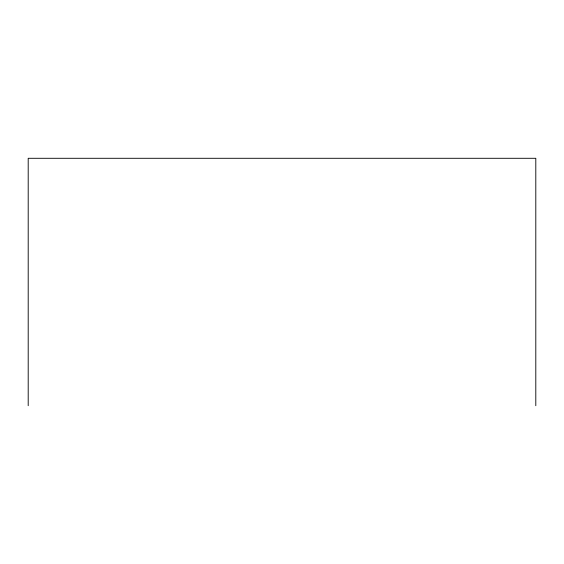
<?xml version="1.0" encoding="UTF-8"?>
<svg xmlns="http://www.w3.org/2000/svg" width="564" height="564" viewBox="0 0 564 564"><rect width="100%" height="100%" fill="white"/><g stroke="black" fill="none" stroke-linecap="round" stroke-linejoin="round"><path stroke-width="0.85" d="M535.8 405.706L535.8 158.294L28.2 158.294L28.2 405.706"/></g></svg>
